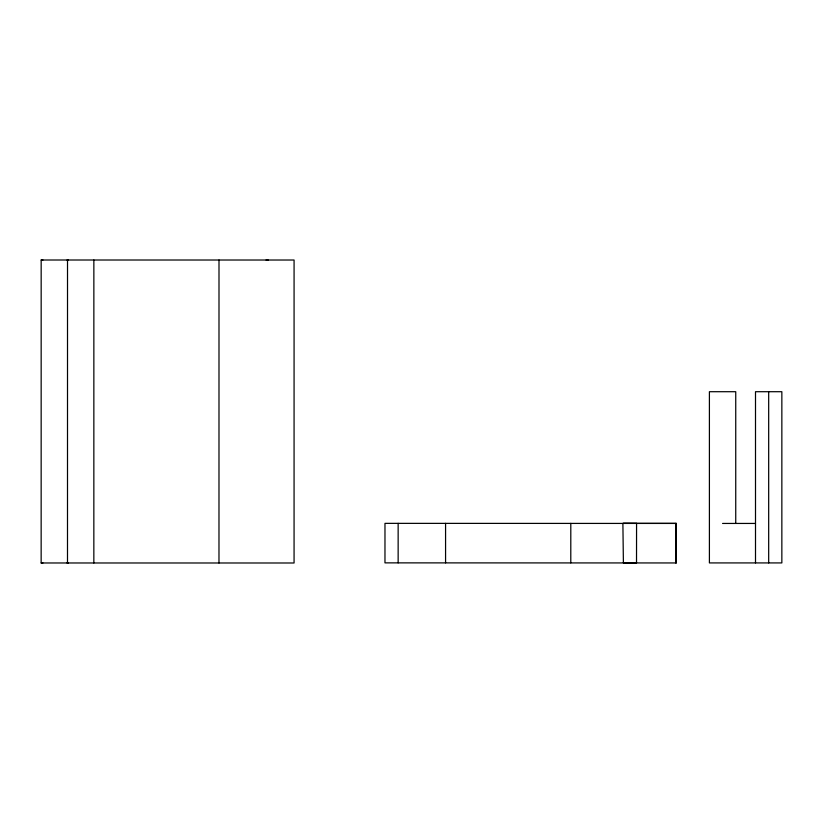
<?xml version="1.0" encoding="UTF-8"?>
<svg xmlns="http://www.w3.org/2000/svg" width="823" height="823" viewBox="0 0 823 823"><rect width="100%" height="100%" fill="white"/><g stroke="black" fill="none" stroke-linecap="round" stroke-linejoin="round"><path stroke-width="1.23" d="M41.171 260.006L294.078 260.027L294.068 562.994L41.15 562.973L41.171 260.006L42.93 260.006M67.496 562.994L67.517 260.017M93.843 562.983L93.863 260.017M218.98 562.994L219 260.027M398.147 562.87L398.147 523.356M445.572 562.87L445.572 523.356M570.792 562.87L570.802 523.356M623.402 523.356L636.57 523.377L622.888 523.356L623.402 562.87L636.518 562.901L636.57 523.377L676.095 523.377L676.084 562.953L384.969 562.87L384.979 523.356L676.095 523.438L676.084 562.953M676.002 562.87L676.095 523.325M67.064 260.017L68.412 260.017M266.076 260.027L268.185 260.027M722.573 523.438L755.504 523.438M41.15 562.983L42.919 562.973M67.044 562.994L68.391 562.983M768.682 391.707L768.682 562.922M755.504 562.922L755.504 391.707L781.85 391.707L781.85 562.922L709.405 562.922L709.405 391.707L735.741 391.707L735.741 523.438"/></g></svg>
